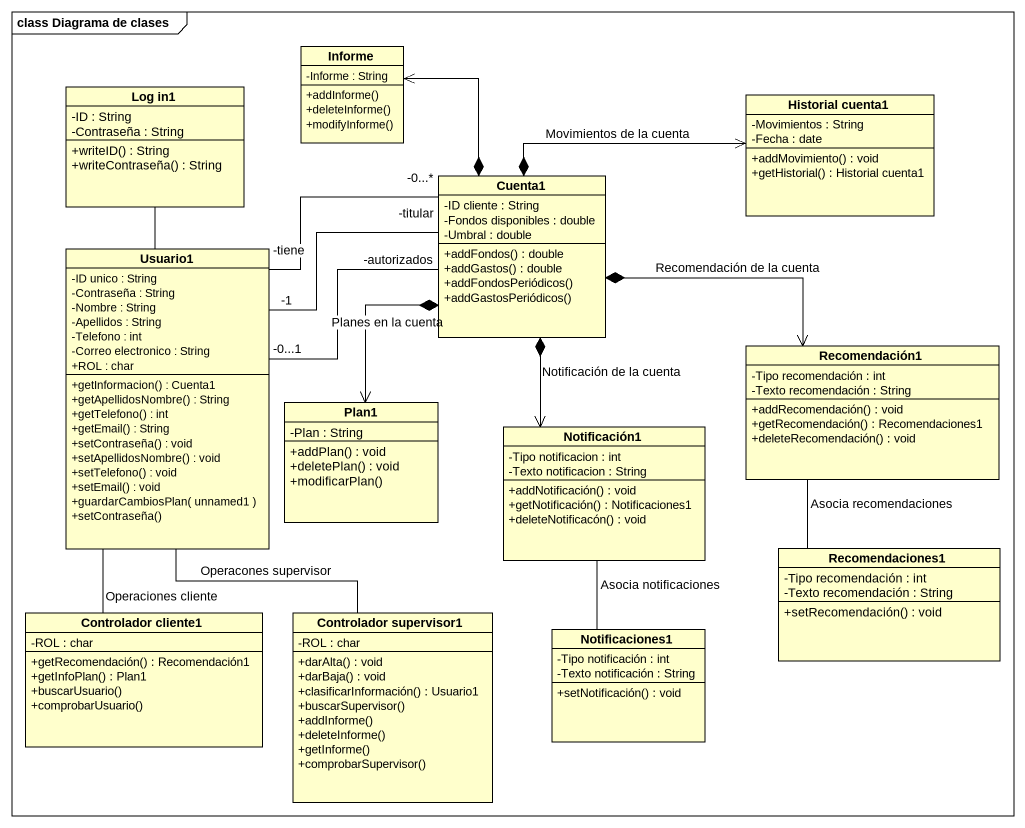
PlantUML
@startuml
mainframe class Diagrama de clases
hide circle
hide empty members
skinparam classAttributeIconSize 0
class Informe {
  -Informe : String
  +addInforme()
  +deleteInforme()
  +modifyInforme()
}
class "Log in1" as Log_in1 {
  -ID : String
  -Contraseña : String
  +writeID() : String
  +writeContraseña() : String
}
class "Historial cuenta1" as Historial_cuenta1 {
  -Movimientos : String
  -Fecha : date
  +addMovimiento() : void
  +getHistorial() : Historial cuenta1
}
class Cuenta1 {
  -ID cliente : String
  -Fondos disponibles : double
  -Umbral : double
  +addFondos() : double
  +addGastos() : double
  +addFondosPeriódicos()
  +addGastosPeriódicos()
}
class Usuario1 {
  -ID unico : String
  -Contraseña : String
  -Nombre : String
  -Apellidos : String
  -Telefono : int
  -Correo electronico : String
  +ROL : char
  +getInformacion() : Cuenta1
  +getApellidosNombre() : String
  +getTelefono() : int
  +getEmail() : String
  +setContraseña() : void
  +setApellidosNombre() : void
  +setTelefono() : void
  +setEmail() : void
  +guardarCambiosPlan( unnamed1 )
  +setContraseña()
}
class Recomendación1 {
  -Tipo recomendación : int
  -Texto recomendación : String
  +addRecomendación() : void
  +getRecomendación() : Recomendaciones1
  +deleteRecomendación() : void
}
class Plan1 {
  -Plan : String
  +addPlan() : void
  +deletePlan() : void
  +modificarPlan()
}
class Notificación1 {
  -Tipo notificacion : int
  -Texto notificacion : String
  +addNotificación() : void
  +getNotificación() : Notificaciones1
  +deleteNotificacón() : void
}
class Recomendaciones1 {
  -Tipo recomendación : int
  -Texto recomendación : String
  +setRecomendación() : void
}
class "Controlador cliente1" as Controlador_cliente1 {
  -ROL : char
  +getRecomendación() : Recomendación1
  +getInfoPlan() : Plan1
  +buscarUsuario()
  +comprobarUsuario()
}
class "Controlador supervisor1" as Controlador_supervisor1 {
  -ROL : char
  +darAlta() : void
  +darBaja() : void
  +clasificarInformación() : Usuario1
  +buscarSupervisor()
  +addInforme()
  +deleteInforme()
  +getInforme()
  +comprobarSupervisor()
}
class Notificaciones1 {
  -Tipo notificación : int
  -Texto notificación : String
  +setNotificación() : void
}
Log_in1 -- Usuario1
Cuenta1 *-up-> Informe
Cuenta1 *-right-> Historial_cuenta1 : Movimientos de la cuenta
Cuenta1 *-right-> Recomendación1 : Recomendación de la cuenta
Cuenta1 *--> Plan1 : Planes en la cuenta
Cuenta1 *--> Notificación1 : Notificación de la cuenta
Usuario1 "-0...1" -right- "-autorizados" Cuenta1
Usuario1 "-1" -right- "-titular" Cuenta1
Usuario1 "-tiene" -right- "-0...*" Cuenta1
Usuario1 -- Controlador_cliente1 : Operaciones cliente
Usuario1 -- Controlador_supervisor1 : Operacones supervisor
Recomendación1 -- Recomendaciones1 : Asocia recomendaciones
Notificación1 -- Notificaciones1 : Asocia notificaciones
@enduml
